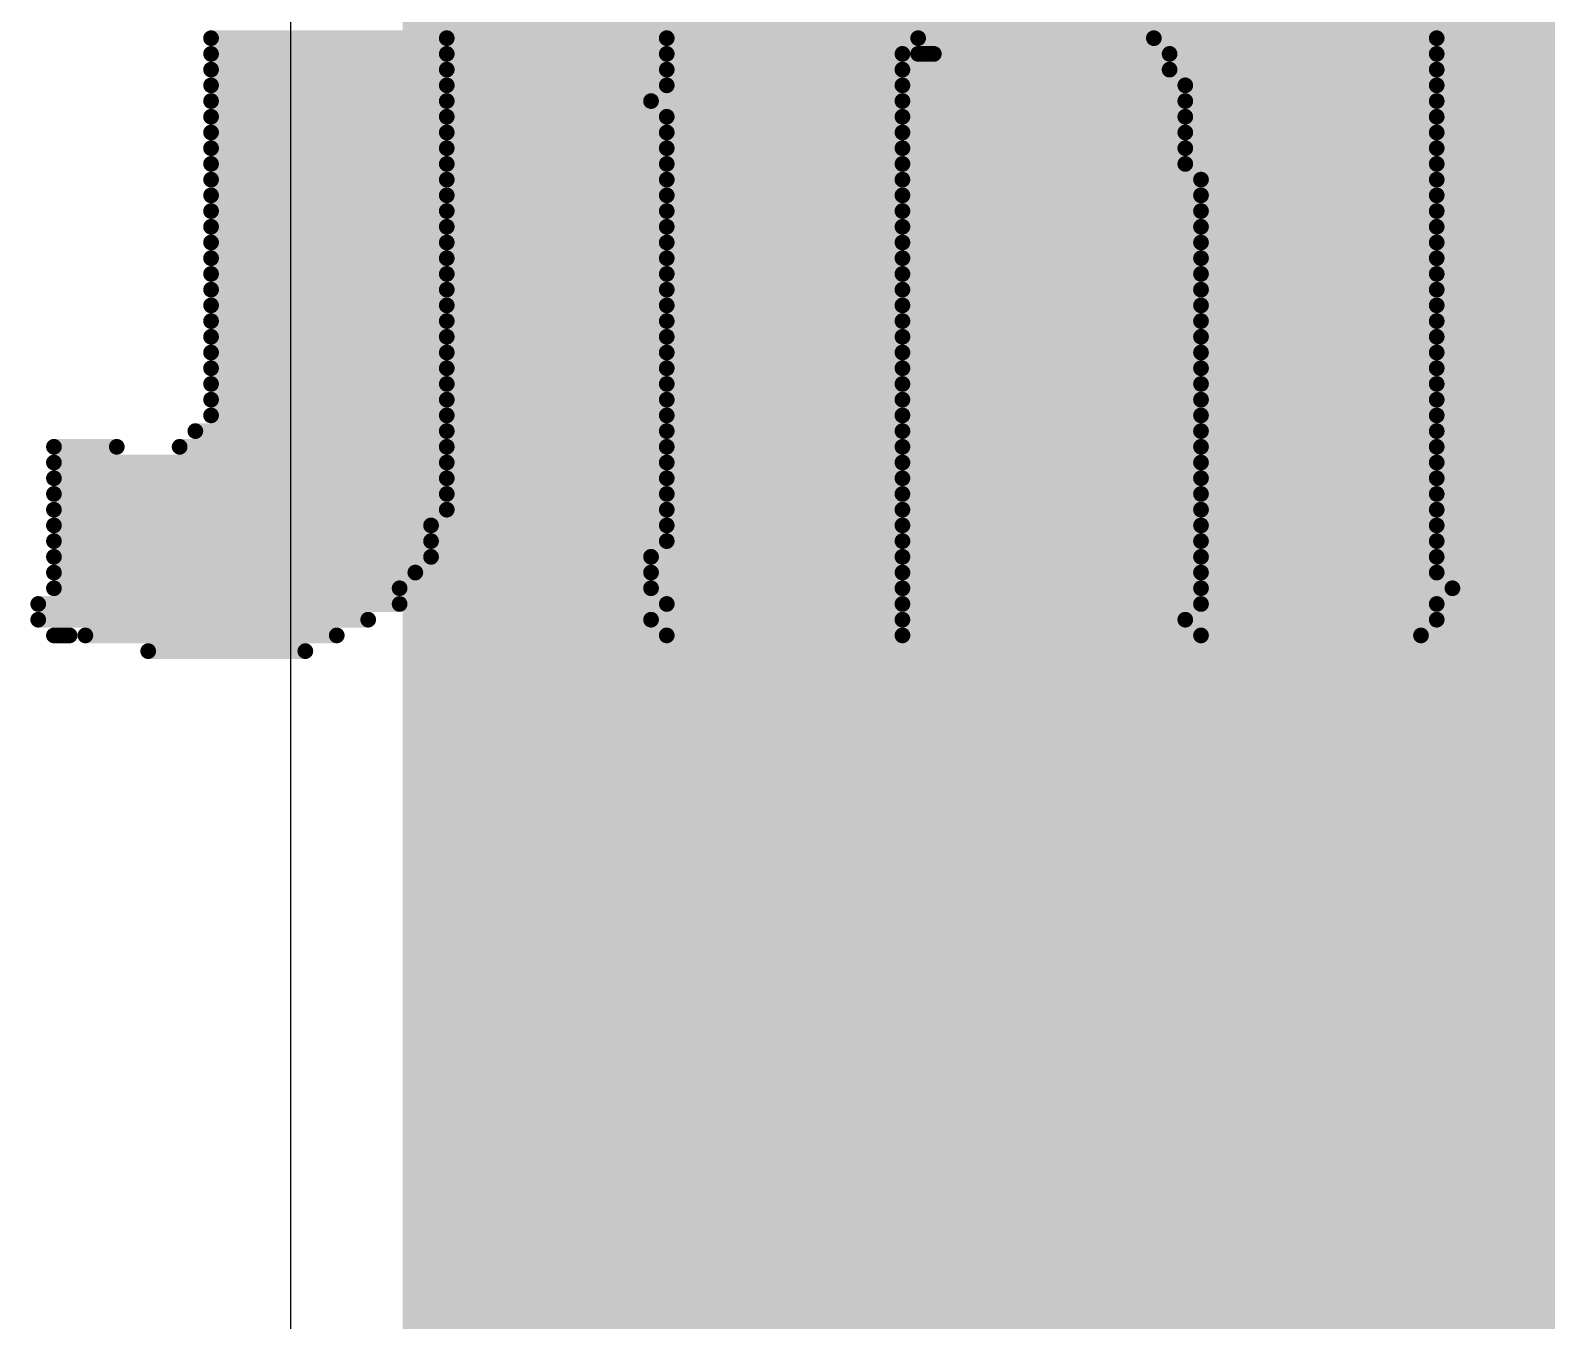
# Model space of a CAD drawing. Header units: inches. Extents: x 0 to 446, y -21 to 70.
# Drawn here: x 11.298 to 13.749, y 48.342 to 50.428 of the extents above; entities that cross this region are included whole.
import ezdxf

# ---------------------------------------------------------------- set-up
doc = ezdxf.new("R2010")
doc.units = ezdxf.units.IN
doc.layers.add('Bottom Overlay', color=54, linetype='Continuous')
doc.layers.add('Top Layer', color=1, linetype='Continuous')

msp = doc.modelspace()

# ---------------------------------------------------------------- hatches: boundary and pattern name
at = {"layer": 'Top Layer'}
msp.add_hatch(color=1, dxfattribs=at).paths.add_polyline_path([(11.8999, 10.6627), (20.7353, 10.6627), (20.7353, 56.4031), (11.8999, 56.4031)])

# ---------------------------------------------------------------- linework, layer by layer
at = {"layer": 'Bottom Overlay'}
for points in [[(11.59, 50.4151, 0.0254, 0.0254, 0), (11.971, 50.4151, 0.0254, 0.0254, 0)], [(12.3266, 50.4151, 0.0254, 0.0254, 0), (12.733, 50.4151, 0.0254, 0.0254, 0)], [(13.114, 50.4151, 0.0254, 0.0254, 0), (13.5712, 50.4151, 0.0254, 0.0254, 0)], [(11.59, 50.3897, 0.0254, 0.0254, 0), (11.971, 50.3897, 0.0254, 0.0254, 0)], [(12.3266, 50.3897, 0.0254, 0.0254, 0), (12.7076, 50.3897, 0.0254, 0.0254, 0)], [(12.733, 50.3897, 0.0254, 0.0254, 0), (12.7584, 50.3897, 0.0254, 0.0254, 0)], [(13.1394, 50.3897, 0.0254, 0.0254, 0), (13.5712, 50.3897, 0.0254, 0.0254, 0)], [(11.59, 50.3643, 0.0254, 0.0254, 0), (11.971, 50.3643, 0.0254, 0.0254, 0)], [(12.3266, 50.3643, 0.0254, 0.0254, 0), (12.7076, 50.3643, 0.0254, 0.0254, 0)], [(13.1394, 50.3643, 0.0254, 0.0254, 0), (13.5712, 50.3643, 0.0254, 0.0254, 0)], [(11.59, 50.3389, 0.0254, 0.0254, 0), (11.971, 50.3389, 0.0254, 0.0254, 0)], [(12.3266, 50.3389, 0.0254, 0.0254, 0), (12.7076, 50.3389, 0.0254, 0.0254, 0)], [(13.1648, 50.3389, 0.0254, 0.0254, 0), (13.5712, 50.3389, 0.0254, 0.0254, 0)], [(11.59, 50.3135, 0.0254, 0.0254, 0), (11.971, 50.3135, 0.0254, 0.0254, 0)], [(12.3012, 50.3135, 0.0254, 0.0254, 0), (12.7076, 50.3135, 0.0254, 0.0254, 0)], [(13.1648, 50.3135, 0.0254, 0.0254, 0), (13.5712, 50.3135, 0.0254, 0.0254, 0)], [(11.59, 50.2881, 0.0254, 0.0254, 0), (11.971, 50.2881, 0.0254, 0.0254, 0)], [(12.3266, 50.2881, 0.0254, 0.0254, 0), (12.7076, 50.2881, 0.0254, 0.0254, 0)], [(13.1648, 50.2881, 0.0254, 0.0254, 0), (13.5712, 50.2881, 0.0254, 0.0254, 0)], [(11.59, 50.2627, 0.0254, 0.0254, 0), (11.971, 50.2627, 0.0254, 0.0254, 0)], [(12.3266, 50.2627, 0.0254, 0.0254, 0), (12.7076, 50.2627, 0.0254, 0.0254, 0)], [(13.1648, 50.2627, 0.0254, 0.0254, 0), (13.5712, 50.2627, 0.0254, 0.0254, 0)], [(11.59, 50.2373, 0.0254, 0.0254, 0), (11.971, 50.2373, 0.0254, 0.0254, 0)], [(12.3266, 50.2373, 0.0254, 0.0254, 0), (12.7076, 50.2373, 0.0254, 0.0254, 0)], [(13.1648, 50.2373, 0.0254, 0.0254, 0), (13.5712, 50.2373, 0.0254, 0.0254, 0)], [(11.59, 50.2119, 0.0254, 0.0254, 0), (11.971, 50.2119, 0.0254, 0.0254, 0)], [(12.3266, 50.2119, 0.0254, 0.0254, 0), (12.7076, 50.2119, 0.0254, 0.0254, 0)], [(13.1648, 50.2119, 0.0254, 0.0254, 0), (13.5712, 50.2119, 0.0254, 0.0254, 0)], [(11.59, 50.1865, 0.0254, 0.0254, 0), (11.971, 50.1865, 0.0254, 0.0254, 0)], [(12.3266, 50.1865, 0.0254, 0.0254, 0), (12.7076, 50.1865, 0.0254, 0.0254, 0)], [(13.1902, 50.1865, 0.0254, 0.0254, 0), (13.5712, 50.1865, 0.0254, 0.0254, 0)], [(11.59, 50.1611, 0.0254, 0.0254, 0), (11.971, 50.1611, 0.0254, 0.0254, 0)], [(12.3266, 50.1611, 0.0254, 0.0254, 0), (12.7076, 50.1611, 0.0254, 0.0254, 0)], [(13.1902, 50.1611, 0.0254, 0.0254, 0), (13.5712, 50.1611, 0.0254, 0.0254, 0)], [(11.59, 50.1357, 0.0254, 0.0254, 0), (11.971, 50.1357, 0.0254, 0.0254, 0)], [(12.3266, 50.1357, 0.0254, 0.0254, 0), (12.7076, 50.1357, 0.0254, 0.0254, 0)], [(13.1902, 50.1357, 0.0254, 0.0254, 0), (13.5712, 50.1357, 0.0254, 0.0254, 0)], [(11.59, 50.1103, 0.0254, 0.0254, 0), (11.971, 50.1103, 0.0254, 0.0254, 0)], [(12.3266, 50.1103, 0.0254, 0.0254, 0), (12.7076, 50.1103, 0.0254, 0.0254, 0)], [(13.1902, 50.1103, 0.0254, 0.0254, 0), (13.5712, 50.1103, 0.0254, 0.0254, 0)], [(11.59, 50.0849, 0.0254, 0.0254, 0), (11.971, 50.0849, 0.0254, 0.0254, 0)], [(12.3266, 50.0849, 0.0254, 0.0254, 0), (12.7076, 50.0849, 0.0254, 0.0254, 0)], [(13.1902, 50.0849, 0.0254, 0.0254, 0), (13.5712, 50.0849, 0.0254, 0.0254, 0)], [(11.59, 50.0595, 0.0254, 0.0254, 0), (11.971, 50.0595, 0.0254, 0.0254, 0)], [(12.3266, 50.0595, 0.0254, 0.0254, 0), (12.7076, 50.0595, 0.0254, 0.0254, 0)], [(13.1902, 50.0595, 0.0254, 0.0254, 0), (13.5712, 50.0595, 0.0254, 0.0254, 0)], [(11.59, 50.0341, 0.0254, 0.0254, 0), (11.971, 50.0341, 0.0254, 0.0254, 0)], [(12.3266, 50.0341, 0.0254, 0.0254, 0), (12.7076, 50.0341, 0.0254, 0.0254, 0)], [(13.1902, 50.0341, 0.0254, 0.0254, 0), (13.5712, 50.0341, 0.0254, 0.0254, 0)], [(11.59, 50.0087, 0.0254, 0.0254, 0), (11.971, 50.0087, 0.0254, 0.0254, 0)], [(12.3266, 50.0087, 0.0254, 0.0254, 0), (12.7076, 50.0087, 0.0254, 0.0254, 0)], [(13.1902, 50.0087, 0.0254, 0.0254, 0), (13.5712, 50.0087, 0.0254, 0.0254, 0)], [(11.59, 49.9833, 0.0254, 0.0254, 0), (11.971, 49.9833, 0.0254, 0.0254, 0)], [(12.3266, 49.9833, 0.0254, 0.0254, 0), (12.7076, 49.9833, 0.0254, 0.0254, 0)], [(13.1902, 49.9833, 0.0254, 0.0254, 0), (13.5712, 49.9833, 0.0254, 0.0254, 0)], [(11.59, 49.9579, 0.0254, 0.0254, 0), (11.971, 49.9579, 0.0254, 0.0254, 0)], [(12.3266, 49.9579, 0.0254, 0.0254, 0), (12.7076, 49.9579, 0.0254, 0.0254, 0)], [(13.1902, 49.9579, 0.0254, 0.0254, 0), (13.5712, 49.9579, 0.0254, 0.0254, 0)], [(11.59, 49.9325, 0.0254, 0.0254, 0), (11.971, 49.9325, 0.0254, 0.0254, 0)], [(12.3266, 49.9325, 0.0254, 0.0254, 0), (12.7076, 49.9325, 0.0254, 0.0254, 0)], [(13.1902, 49.9325, 0.0254, 0.0254, 0), (13.5712, 49.9325, 0.0254, 0.0254, 0)], [(11.59, 49.9071, 0.0254, 0.0254, 0), (11.971, 49.9071, 0.0254, 0.0254, 0)], [(12.3266, 49.9071, 0.0254, 0.0254, 0), (12.7076, 49.9071, 0.0254, 0.0254, 0)], [(13.1902, 49.9071, 0.0254, 0.0254, 0), (13.5712, 49.9071, 0.0254, 0.0254, 0)], [(11.59, 49.8817, 0.0254, 0.0254, 0), (11.971, 49.8817, 0.0254, 0.0254, 0)], [(12.3266, 49.8817, 0.0254, 0.0254, 0), (12.7076, 49.8817, 0.0254, 0.0254, 0)], [(13.1902, 49.8817, 0.0254, 0.0254, 0), (13.5712, 49.8817, 0.0254, 0.0254, 0)], [(11.59, 49.8563, 0.0254, 0.0254, 0), (11.971, 49.8563, 0.0254, 0.0254, 0)], [(12.3266, 49.8563, 0.0254, 0.0254, 0), (12.7076, 49.8563, 0.0254, 0.0254, 0)], [(13.1902, 49.8563, 0.0254, 0.0254, 0), (13.5712, 49.8563, 0.0254, 0.0254, 0)], [(11.59, 49.8309, 0.0254, 0.0254, 0), (11.971, 49.8309, 0.0254, 0.0254, 0)], [(12.3266, 49.8309, 0.0254, 0.0254, 0), (12.7076, 49.8309, 0.0254, 0.0254, 0)], [(13.1902, 49.8309, 0.0254, 0.0254, 0), (13.5712, 49.8309, 0.0254, 0.0254, 0)], [(11.59, 49.8055, 0.0254, 0.0254, 0), (11.971, 49.8055, 0.0254, 0.0254, 0)], [(12.3266, 49.8055, 0.0254, 0.0254, 0), (12.7076, 49.8055, 0.0254, 0.0254, 0)], [(13.1902, 49.8055, 0.0254, 0.0254, 0), (13.5712, 49.8055, 0.0254, 0.0254, 0)], [(11.5646, 49.7801, 0.0254, 0.0254, 0), (11.971, 49.7801, 0.0254, 0.0254, 0)], [(12.3266, 49.7801, 0.0254, 0.0254, 0), (12.7076, 49.7801, 0.0254, 0.0254, 0)], [(13.1902, 49.7801, 0.0254, 0.0254, 0), (13.5712, 49.7801, 0.0254, 0.0254, 0)], [(11.336, 49.7547, 0.0254, 0.0254, 0), (11.4376, 49.7547, 0.0254, 0.0254, 0)], [(11.5392, 49.7547, 0.0254, 0.0254, 0), (11.971, 49.7547, 0.0254, 0.0254, 0)], [(12.3266, 49.7547, 0.0254, 0.0254, 0), (12.7076, 49.7547, 0.0254, 0.0254, 0)], [(13.1902, 49.7547, 0.0254, 0.0254, 0), (13.5712, 49.7547, 0.0254, 0.0254, 0)], [(11.336, 49.7293, 0.0254, 0.0254, 0), (11.971, 49.7293, 0.0254, 0.0254, 0)], [(12.3266, 49.7293, 0.0254, 0.0254, 0), (12.7076, 49.7293, 0.0254, 0.0254, 0)], [(13.1902, 49.7293, 0.0254, 0.0254, 0), (13.5712, 49.7293, 0.0254, 0.0254, 0)], [(11.336, 49.7039, 0.0254, 0.0254, 0), (11.971, 49.7039, 0.0254, 0.0254, 0)], [(12.3266, 49.7039, 0.0254, 0.0254, 0), (12.7076, 49.7039, 0.0254, 0.0254, 0)], [(13.1902, 49.7039, 0.0254, 0.0254, 0), (13.5712, 49.7039, 0.0254, 0.0254, 0)], [(11.336, 49.6785, 0.0254, 0.0254, 0), (11.971, 49.6785, 0.0254, 0.0254, 0)], [(12.3266, 49.6785, 0.0254, 0.0254, 0), (12.7076, 49.6785, 0.0254, 0.0254, 0)], [(13.1902, 49.6785, 0.0254, 0.0254, 0), (13.5712, 49.6785, 0.0254, 0.0254, 0)], [(11.336, 49.6531, 0.0254, 0.0254, 0), (11.971, 49.6531, 0.0254, 0.0254, 0)], [(12.3266, 49.6531, 0.0254, 0.0254, 0), (12.7076, 49.6531, 0.0254, 0.0254, 0)], [(13.1902, 49.6531, 0.0254, 0.0254, 0), (13.5712, 49.6531, 0.0254, 0.0254, 0)], [(11.336, 49.6277, 0.0254, 0.0254, 0), (11.9456, 49.6277, 0.0254, 0.0254, 0)], [(12.3266, 49.6277, 0.0254, 0.0254, 0), (12.7076, 49.6277, 0.0254, 0.0254, 0)], [(13.1902, 49.6277, 0.0254, 0.0254, 0), (13.5712, 49.6277, 0.0254, 0.0254, 0)], [(11.336, 49.6023, 0.0254, 0.0254, 0), (11.9456, 49.6023, 0.0254, 0.0254, 0)], [(12.3266, 49.6023, 0.0254, 0.0254, 0), (12.7076, 49.6023, 0.0254, 0.0254, 0)], [(13.1902, 49.6023, 0.0254, 0.0254, 0), (13.5712, 49.6023, 0.0254, 0.0254, 0)], [(11.336, 49.5769, 0.0254, 0.0254, 0), (11.9456, 49.5769, 0.0254, 0.0254, 0)], [(12.3012, 49.5769, 0.0254, 0.0254, 0), (12.7076, 49.5769, 0.0254, 0.0254, 0)], [(13.1902, 49.5769, 0.0254, 0.0254, 0), (13.5712, 49.5769, 0.0254, 0.0254, 0)], [(11.336, 49.5515, 0.0254, 0.0254, 0), (11.9202, 49.5515, 0.0254, 0.0254, 0)], [(12.3012, 49.5515, 0.0254, 0.0254, 0), (12.7076, 49.5515, 0.0254, 0.0254, 0)], [(13.1902, 49.5515, 0.0254, 0.0254, 0), (13.5712, 49.5515, 0.0254, 0.0254, 0)], [(11.336, 49.5261, 0.0254, 0.0254, 0), (11.8948, 49.5261, 0.0254, 0.0254, 0)], [(12.3012, 49.5261, 0.0254, 0.0254, 0), (12.7076, 49.5261, 0.0254, 0.0254, 0)], [(13.1902, 49.5261, 0.0254, 0.0254, 0), (13.5966, 49.5261, 0.0254, 0.0254, 0)], [(11.3106, 49.5007, 0.0254, 0.0254, 0), (11.8948, 49.5007, 0.0254, 0.0254, 0)], [(12.3266, 49.5007, 0.0254, 0.0254, 0), (12.7076, 49.5007, 0.0254, 0.0254, 0)], [(13.1902, 49.5007, 0.0254, 0.0254, 0), (13.5712, 49.5007, 0.0254, 0.0254, 0)], [(11.3106, 49.4753, 0.0254, 0.0254, 0), (11.844, 49.4753, 0.0254, 0.0254, 0)], [(12.3012, 49.4753, 0.0254, 0.0254, 0), (12.7076, 49.4753, 0.0254, 0.0254, 0)], [(13.1648, 49.4753, 0.0254, 0.0254, 0), (13.5712, 49.4753, 0.0254, 0.0254, 0)], [(11.336, 49.4499, 0.0254, 0.0254, 0), (11.3614, 49.4499, 0.0254, 0.0254, 0)], [(11.3868, 49.4499, 0.0254, 0.0254, 0), (11.7932, 49.4499, 0.0254, 0.0254, 0)], [(12.3266, 49.4499, 0.0254, 0.0254, 0), (12.7076, 49.4499, 0.0254, 0.0254, 0)], [(13.1902, 49.4499, 0.0254, 0.0254, 0), (13.5458, 49.4499, 0.0254, 0.0254, 0)], [(11.4884, 49.4245, 0.0254, 0.0254, 0), (11.7424, 49.4245, 0.0254, 0.0254, 0)]]:
    msp.add_lwpolyline(points, format="xyseb", dxfattribs=at)
for points in [[(11.5837, 50.4151, 0.0127, 0.0127, 1), (11.5964, 50.4151, 0.0127, 0.0127, 1)], [(11.9647, 50.4151, 0.0127, 0.0127, 1), (11.9774, 50.4151, 0.0127, 0.0127, 1)], [(12.3203, 50.4151, 0.0127, 0.0127, 1), (12.333, 50.4151, 0.0127, 0.0127, 1)], [(12.7267, 50.4151, 0.0127, 0.0127, 1), (12.7394, 50.4151, 0.0127, 0.0127, 1)], [(13.1077, 50.4151, 0.0127, 0.0127, 1), (13.1204, 50.4151, 0.0127, 0.0127, 1)], [(13.5649, 50.4151, 0.0127, 0.0127, 1), (13.5776, 50.4151, 0.0127, 0.0127, 1)], [(11.5837, 50.3897, 0.0127, 0.0127, 1), (11.5964, 50.3897, 0.0127, 0.0127, 1)], [(11.9647, 50.3897, 0.0127, 0.0127, 1), (11.9774, 50.3897, 0.0127, 0.0127, 1)], [(12.3203, 50.3897, 0.0127, 0.0127, 1), (12.333, 50.3897, 0.0127, 0.0127, 1)], [(12.7013, 50.3897, 0.0127, 0.0127, 1), (12.714, 50.3897, 0.0127, 0.0127, 1)], [(12.7267, 50.3897, 0.0127, 0.0127, 1), (12.7394, 50.3897, 0.0127, 0.0127, 1)], [(12.7521, 50.3897, 0.0127, 0.0127, 1), (12.7648, 50.3897, 0.0127, 0.0127, 1)], [(13.1331, 50.3897, 0.0127, 0.0127, 1), (13.1458, 50.3897, 0.0127, 0.0127, 1)], [(13.5649, 50.3897, 0.0127, 0.0127, 1), (13.5776, 50.3897, 0.0127, 0.0127, 1)], [(11.5837, 50.3643, 0.0127, 0.0127, 1), (11.5964, 50.3643, 0.0127, 0.0127, 1)], [(11.9647, 50.3643, 0.0127, 0.0127, 1), (11.9774, 50.3643, 0.0127, 0.0127, 1)], [(12.3203, 50.3643, 0.0127, 0.0127, 1), (12.333, 50.3643, 0.0127, 0.0127, 1)], [(12.7013, 50.3643, 0.0127, 0.0127, 1), (12.714, 50.3643, 0.0127, 0.0127, 1)], [(13.1331, 50.3643, 0.0127, 0.0127, 1), (13.1458, 50.3643, 0.0127, 0.0127, 1)], [(13.5649, 50.3643, 0.0127, 0.0127, 1), (13.5776, 50.3643, 0.0127, 0.0127, 1)], [(11.5837, 50.3389, 0.0127, 0.0127, 1), (11.5964, 50.3389, 0.0127, 0.0127, 1)], [(11.9647, 50.3389, 0.0127, 0.0127, 1), (11.9774, 50.3389, 0.0127, 0.0127, 1)], [(12.3203, 50.3389, 0.0127, 0.0127, 1), (12.333, 50.3389, 0.0127, 0.0127, 1)], [(12.7013, 50.3389, 0.0127, 0.0127, 1), (12.714, 50.3389, 0.0127, 0.0127, 1)], [(13.1585, 50.3389, 0.0127, 0.0127, 1), (13.1712, 50.3389, 0.0127, 0.0127, 1)], [(13.5649, 50.3389, 0.0127, 0.0127, 1), (13.5776, 50.3389, 0.0127, 0.0127, 1)], [(11.5837, 50.3135, 0.0127, 0.0127, 1), (11.5964, 50.3135, 0.0127, 0.0127, 1)], [(11.9647, 50.3135, 0.0127, 0.0127, 1), (11.9774, 50.3135, 0.0127, 0.0127, 1)], [(12.2949, 50.3135, 0.0127, 0.0127, 1), (12.3076, 50.3135, 0.0127, 0.0127, 1)], [(12.7013, 50.3135, 0.0127, 0.0127, 1), (12.714, 50.3135, 0.0127, 0.0127, 1)], [(13.1585, 50.3135, 0.0127, 0.0127, 1), (13.1712, 50.3135, 0.0127, 0.0127, 1)], [(13.5649, 50.3135, 0.0127, 0.0127, 1), (13.5776, 50.3135, 0.0127, 0.0127, 1)], [(11.5837, 50.2881, 0.0127, 0.0127, 1), (11.5964, 50.2881, 0.0127, 0.0127, 1)], [(11.9647, 50.2881, 0.0127, 0.0127, 1), (11.9774, 50.2881, 0.0127, 0.0127, 1)], [(12.3203, 50.2881, 0.0127, 0.0127, 1), (12.333, 50.2881, 0.0127, 0.0127, 1)], [(12.7013, 50.2881, 0.0127, 0.0127, 1), (12.714, 50.2881, 0.0127, 0.0127, 1)], [(13.1585, 50.2881, 0.0127, 0.0127, 1), (13.1712, 50.2881, 0.0127, 0.0127, 1)], [(13.5649, 50.2881, 0.0127, 0.0127, 1), (13.5776, 50.2881, 0.0127, 0.0127, 1)], [(11.5837, 50.2627, 0.0127, 0.0127, 1), (11.5964, 50.2627, 0.0127, 0.0127, 1)], [(11.9647, 50.2627, 0.0127, 0.0127, 1), (11.9774, 50.2627, 0.0127, 0.0127, 1)], [(12.3203, 50.2627, 0.0127, 0.0127, 1), (12.333, 50.2627, 0.0127, 0.0127, 1)], [(12.7013, 50.2627, 0.0127, 0.0127, 1), (12.714, 50.2627, 0.0127, 0.0127, 1)], [(13.1585, 50.2627, 0.0127, 0.0127, 1), (13.1712, 50.2627, 0.0127, 0.0127, 1)], [(13.5649, 50.2627, 0.0127, 0.0127, 1), (13.5776, 50.2627, 0.0127, 0.0127, 1)], [(11.5837, 50.2373, 0.0127, 0.0127, 1), (11.5964, 50.2373, 0.0127, 0.0127, 1)], [(11.9647, 50.2373, 0.0127, 0.0127, 1), (11.9774, 50.2373, 0.0127, 0.0127, 1)], [(12.3203, 50.2373, 0.0127, 0.0127, 1), (12.333, 50.2373, 0.0127, 0.0127, 1)], [(12.7013, 50.2373, 0.0127, 0.0127, 1), (12.714, 50.2373, 0.0127, 0.0127, 1)], [(13.1585, 50.2373, 0.0127, 0.0127, 1), (13.1712, 50.2373, 0.0127, 0.0127, 1)], [(13.5649, 50.2373, 0.0127, 0.0127, 1), (13.5776, 50.2373, 0.0127, 0.0127, 1)], [(11.5837, 50.2119, 0.0127, 0.0127, 1), (11.5964, 50.2119, 0.0127, 0.0127, 1)], [(11.9647, 50.2119, 0.0127, 0.0127, 1), (11.9774, 50.2119, 0.0127, 0.0127, 1)], [(12.3203, 50.2119, 0.0127, 0.0127, 1), (12.333, 50.2119, 0.0127, 0.0127, 1)], [(12.7013, 50.2119, 0.0127, 0.0127, 1), (12.714, 50.2119, 0.0127, 0.0127, 1)], [(13.1585, 50.2119, 0.0127, 0.0127, 1), (13.1712, 50.2119, 0.0127, 0.0127, 1)], [(13.5649, 50.2119, 0.0127, 0.0127, 1), (13.5776, 50.2119, 0.0127, 0.0127, 1)], [(11.5837, 50.1865, 0.0127, 0.0127, 1), (11.5964, 50.1865, 0.0127, 0.0127, 1)], [(11.9647, 50.1865, 0.0127, 0.0127, 1), (11.9774, 50.1865, 0.0127, 0.0127, 1)], [(12.3203, 50.1865, 0.0127, 0.0127, 1), (12.333, 50.1865, 0.0127, 0.0127, 1)], [(12.7013, 50.1865, 0.0127, 0.0127, 1), (12.714, 50.1865, 0.0127, 0.0127, 1)], [(13.1839, 50.1865, 0.0127, 0.0127, 1), (13.1966, 50.1865, 0.0127, 0.0127, 1)], [(13.5649, 50.1865, 0.0127, 0.0127, 1), (13.5776, 50.1865, 0.0127, 0.0127, 1)], [(11.5837, 50.1611, 0.0127, 0.0127, 1), (11.5964, 50.1611, 0.0127, 0.0127, 1)], [(11.9647, 50.1611, 0.0127, 0.0127, 1), (11.9774, 50.1611, 0.0127, 0.0127, 1)], [(12.3203, 50.1611, 0.0127, 0.0127, 1), (12.333, 50.1611, 0.0127, 0.0127, 1)], [(12.7013, 50.1611, 0.0127, 0.0127, 1), (12.714, 50.1611, 0.0127, 0.0127, 1)], [(13.1839, 50.1611, 0.0127, 0.0127, 1), (13.1966, 50.1611, 0.0127, 0.0127, 1)], [(13.5649, 50.1611, 0.0127, 0.0127, 1), (13.5776, 50.1611, 0.0127, 0.0127, 1)], [(11.5837, 50.1357, 0.0127, 0.0127, 1), (11.5964, 50.1357, 0.0127, 0.0127, 1)], [(11.9647, 50.1357, 0.0127, 0.0127, 1), (11.9774, 50.1357, 0.0127, 0.0127, 1)], [(12.3203, 50.1357, 0.0127, 0.0127, 1), (12.333, 50.1357, 0.0127, 0.0127, 1)], [(12.7013, 50.1357, 0.0127, 0.0127, 1), (12.714, 50.1357, 0.0127, 0.0127, 1)], [(13.1839, 50.1357, 0.0127, 0.0127, 1), (13.1966, 50.1357, 0.0127, 0.0127, 1)], [(13.5649, 50.1357, 0.0127, 0.0127, 1), (13.5776, 50.1357, 0.0127, 0.0127, 1)], [(11.5837, 50.1103, 0.0127, 0.0127, 1), (11.5964, 50.1103, 0.0127, 0.0127, 1)], [(11.9647, 50.1103, 0.0127, 0.0127, 1), (11.9774, 50.1103, 0.0127, 0.0127, 1)], [(12.3203, 50.1103, 0.0127, 0.0127, 1), (12.333, 50.1103, 0.0127, 0.0127, 1)], [(12.7013, 50.1103, 0.0127, 0.0127, 1), (12.714, 50.1103, 0.0127, 0.0127, 1)], [(13.1839, 50.1103, 0.0127, 0.0127, 1), (13.1966, 50.1103, 0.0127, 0.0127, 1)], [(13.5649, 50.1103, 0.0127, 0.0127, 1), (13.5776, 50.1103, 0.0127, 0.0127, 1)], [(11.5837, 50.0849, 0.0127, 0.0127, 1), (11.5964, 50.0849, 0.0127, 0.0127, 1)], [(11.9647, 50.0849, 0.0127, 0.0127, 1), (11.9774, 50.0849, 0.0127, 0.0127, 1)], [(12.3203, 50.0849, 0.0127, 0.0127, 1), (12.333, 50.0849, 0.0127, 0.0127, 1)], [(12.7013, 50.0849, 0.0127, 0.0127, 1), (12.714, 50.0849, 0.0127, 0.0127, 1)], [(13.1839, 50.0849, 0.0127, 0.0127, 1), (13.1966, 50.0849, 0.0127, 0.0127, 1)], [(13.5649, 50.0849, 0.0127, 0.0127, 1), (13.5776, 50.0849, 0.0127, 0.0127, 1)], [(11.5837, 50.0595, 0.0127, 0.0127, 1), (11.5964, 50.0595, 0.0127, 0.0127, 1)], [(11.9647, 50.0595, 0.0127, 0.0127, 1), (11.9774, 50.0595, 0.0127, 0.0127, 1)], [(12.3203, 50.0595, 0.0127, 0.0127, 1), (12.333, 50.0595, 0.0127, 0.0127, 1)], [(12.7013, 50.0595, 0.0127, 0.0127, 1), (12.714, 50.0595, 0.0127, 0.0127, 1)], [(13.1839, 50.0595, 0.0127, 0.0127, 1), (13.1966, 50.0595, 0.0127, 0.0127, 1)], [(13.5649, 50.0595, 0.0127, 0.0127, 1), (13.5776, 50.0595, 0.0127, 0.0127, 1)], [(11.5837, 50.0341, 0.0127, 0.0127, 1), (11.5964, 50.0341, 0.0127, 0.0127, 1)], [(11.9647, 50.0341, 0.0127, 0.0127, 1), (11.9774, 50.0341, 0.0127, 0.0127, 1)], [(12.3203, 50.0341, 0.0127, 0.0127, 1), (12.333, 50.0341, 0.0127, 0.0127, 1)], [(12.7013, 50.0341, 0.0127, 0.0127, 1), (12.714, 50.0341, 0.0127, 0.0127, 1)], [(13.1839, 50.0341, 0.0127, 0.0127, 1), (13.1966, 50.0341, 0.0127, 0.0127, 1)], [(13.5649, 50.0341, 0.0127, 0.0127, 1), (13.5776, 50.0341, 0.0127, 0.0127, 1)], [(11.5837, 50.0087, 0.0127, 0.0127, 1), (11.5964, 50.0087, 0.0127, 0.0127, 1)], [(11.9647, 50.0087, 0.0127, 0.0127, 1), (11.9774, 50.0087, 0.0127, 0.0127, 1)], [(12.3203, 50.0087, 0.0127, 0.0127, 1), (12.333, 50.0087, 0.0127, 0.0127, 1)], [(12.7013, 50.0087, 0.0127, 0.0127, 1), (12.714, 50.0087, 0.0127, 0.0127, 1)], [(13.1839, 50.0087, 0.0127, 0.0127, 1), (13.1966, 50.0087, 0.0127, 0.0127, 1)], [(13.5649, 50.0087, 0.0127, 0.0127, 1), (13.5776, 50.0087, 0.0127, 0.0127, 1)], [(11.5837, 49.9833, 0.0127, 0.0127, 1), (11.5964, 49.9833, 0.0127, 0.0127, 1)], [(11.9647, 49.9833, 0.0127, 0.0127, 1), (11.9774, 49.9833, 0.0127, 0.0127, 1)], [(12.3203, 49.9833, 0.0127, 0.0127, 1), (12.333, 49.9833, 0.0127, 0.0127, 1)], [(12.7013, 49.9833, 0.0127, 0.0127, 1), (12.714, 49.9833, 0.0127, 0.0127, 1)], [(13.1839, 49.9833, 0.0127, 0.0127, 1), (13.1966, 49.9833, 0.0127, 0.0127, 1)], [(13.5649, 49.9833, 0.0127, 0.0127, 1), (13.5776, 49.9833, 0.0127, 0.0127, 1)], [(11.5837, 49.9579, 0.0127, 0.0127, 1), (11.5964, 49.9579, 0.0127, 0.0127, 1)], [(11.9647, 49.9579, 0.0127, 0.0127, 1), (11.9774, 49.9579, 0.0127, 0.0127, 1)], [(12.3203, 49.9579, 0.0127, 0.0127, 1), (12.333, 49.9579, 0.0127, 0.0127, 1)], [(12.7013, 49.9579, 0.0127, 0.0127, 1), (12.714, 49.9579, 0.0127, 0.0127, 1)], [(13.1839, 49.9579, 0.0127, 0.0127, 1), (13.1966, 49.9579, 0.0127, 0.0127, 1)], [(13.5649, 49.9579, 0.0127, 0.0127, 1), (13.5776, 49.9579, 0.0127, 0.0127, 1)], [(11.5837, 49.9325, 0.0127, 0.0127, 1), (11.5964, 49.9325, 0.0127, 0.0127, 1)], [(11.9647, 49.9325, 0.0127, 0.0127, 1), (11.9774, 49.9325, 0.0127, 0.0127, 1)], [(12.3203, 49.9325, 0.0127, 0.0127, 1), (12.333, 49.9325, 0.0127, 0.0127, 1)], [(12.7013, 49.9325, 0.0127, 0.0127, 1), (12.714, 49.9325, 0.0127, 0.0127, 1)], [(13.1839, 49.9325, 0.0127, 0.0127, 1), (13.1966, 49.9325, 0.0127, 0.0127, 1)], [(13.5649, 49.9325, 0.0127, 0.0127, 1), (13.5776, 49.9325, 0.0127, 0.0127, 1)], [(11.5837, 49.9071, 0.0127, 0.0127, 1), (11.5964, 49.9071, 0.0127, 0.0127, 1)], [(11.9647, 49.9071, 0.0127, 0.0127, 1), (11.9774, 49.9071, 0.0127, 0.0127, 1)], [(12.3203, 49.9071, 0.0127, 0.0127, 1), (12.333, 49.9071, 0.0127, 0.0127, 1)], [(12.7013, 49.9071, 0.0127, 0.0127, 1), (12.714, 49.9071, 0.0127, 0.0127, 1)], [(13.1839, 49.9071, 0.0127, 0.0127, 1), (13.1966, 49.9071, 0.0127, 0.0127, 1)], [(13.5649, 49.9071, 0.0127, 0.0127, 1), (13.5776, 49.9071, 0.0127, 0.0127, 1)], [(11.5837, 49.8817, 0.0127, 0.0127, 1), (11.5964, 49.8817, 0.0127, 0.0127, 1)], [(11.9647, 49.8817, 0.0127, 0.0127, 1), (11.9774, 49.8817, 0.0127, 0.0127, 1)], [(12.3203, 49.8817, 0.0127, 0.0127, 1), (12.333, 49.8817, 0.0127, 0.0127, 1)], [(12.7013, 49.8817, 0.0127, 0.0127, 1), (12.714, 49.8817, 0.0127, 0.0127, 1)], [(13.1839, 49.8817, 0.0127, 0.0127, 1), (13.1966, 49.8817, 0.0127, 0.0127, 1)], [(13.5649, 49.8817, 0.0127, 0.0127, 1), (13.5776, 49.8817, 0.0127, 0.0127, 1)], [(11.5837, 49.8563, 0.0127, 0.0127, 1), (11.5964, 49.8563, 0.0127, 0.0127, 1)], [(11.9647, 49.8563, 0.0127, 0.0127, 1), (11.9774, 49.8563, 0.0127, 0.0127, 1)], [(12.3203, 49.8563, 0.0127, 0.0127, 1), (12.333, 49.8563, 0.0127, 0.0127, 1)], [(12.7013, 49.8563, 0.0127, 0.0127, 1), (12.714, 49.8563, 0.0127, 0.0127, 1)], [(13.1839, 49.8563, 0.0127, 0.0127, 1), (13.1966, 49.8563, 0.0127, 0.0127, 1)], [(13.5649, 49.8563, 0.0127, 0.0127, 1), (13.5776, 49.8563, 0.0127, 0.0127, 1)], [(11.5837, 49.8309, 0.0127, 0.0127, 1), (11.5964, 49.8309, 0.0127, 0.0127, 1)], [(11.9647, 49.8309, 0.0127, 0.0127, 1), (11.9774, 49.8309, 0.0127, 0.0127, 1)], [(12.3203, 49.8309, 0.0127, 0.0127, 1), (12.333, 49.8309, 0.0127, 0.0127, 1)], [(12.7013, 49.8309, 0.0127, 0.0127, 1), (12.714, 49.8309, 0.0127, 0.0127, 1)], [(13.1839, 49.8309, 0.0127, 0.0127, 1), (13.1966, 49.8309, 0.0127, 0.0127, 1)], [(13.5649, 49.8309, 0.0127, 0.0127, 1), (13.5776, 49.8309, 0.0127, 0.0127, 1)], [(11.5837, 49.8055, 0.0127, 0.0127, 1), (11.5964, 49.8055, 0.0127, 0.0127, 1)], [(11.9647, 49.8055, 0.0127, 0.0127, 1), (11.9774, 49.8055, 0.0127, 0.0127, 1)], [(12.3203, 49.8055, 0.0127, 0.0127, 1), (12.333, 49.8055, 0.0127, 0.0127, 1)], [(12.7013, 49.8055, 0.0127, 0.0127, 1), (12.714, 49.8055, 0.0127, 0.0127, 1)], [(13.1839, 49.8055, 0.0127, 0.0127, 1), (13.1966, 49.8055, 0.0127, 0.0127, 1)], [(13.5649, 49.8055, 0.0127, 0.0127, 1), (13.5776, 49.8055, 0.0127, 0.0127, 1)], [(11.5583, 49.7801, 0.0127, 0.0127, 1), (11.571, 49.7801, 0.0127, 0.0127, 1)], [(11.9647, 49.7801, 0.0127, 0.0127, 1), (11.9774, 49.7801, 0.0127, 0.0127, 1)], [(12.3203, 49.7801, 0.0127, 0.0127, 1), (12.333, 49.7801, 0.0127, 0.0127, 1)], [(12.7013, 49.7801, 0.0127, 0.0127, 1), (12.714, 49.7801, 0.0127, 0.0127, 1)], [(13.1839, 49.7801, 0.0127, 0.0127, 1), (13.1966, 49.7801, 0.0127, 0.0127, 1)], [(13.5649, 49.7801, 0.0127, 0.0127, 1), (13.5776, 49.7801, 0.0127, 0.0127, 1)], [(11.3297, 49.7547, 0.0127, 0.0127, 1), (11.3424, 49.7547, 0.0127, 0.0127, 1)], [(11.4313, 49.7547, 0.0127, 0.0127, 1), (11.444, 49.7547, 0.0127, 0.0127, 1)], [(11.5329, 49.7547, 0.0127, 0.0127, 1), (11.5456, 49.7547, 0.0127, 0.0127, 1)], [(11.9647, 49.7547, 0.0127, 0.0127, 1), (11.9774, 49.7547, 0.0127, 0.0127, 1)], [(12.3203, 49.7547, 0.0127, 0.0127, 1), (12.333, 49.7547, 0.0127, 0.0127, 1)], [(12.7013, 49.7547, 0.0127, 0.0127, 1), (12.714, 49.7547, 0.0127, 0.0127, 1)], [(13.1839, 49.7547, 0.0127, 0.0127, 1), (13.1966, 49.7547, 0.0127, 0.0127, 1)], [(13.5649, 49.7547, 0.0127, 0.0127, 1), (13.5776, 49.7547, 0.0127, 0.0127, 1)], [(11.3297, 49.7293, 0.0127, 0.0127, 1), (11.3424, 49.7293, 0.0127, 0.0127, 1)], [(11.9647, 49.7293, 0.0127, 0.0127, 1), (11.9774, 49.7293, 0.0127, 0.0127, 1)], [(12.3203, 49.7293, 0.0127, 0.0127, 1), (12.333, 49.7293, 0.0127, 0.0127, 1)], [(12.7013, 49.7293, 0.0127, 0.0127, 1), (12.714, 49.7293, 0.0127, 0.0127, 1)], [(13.1839, 49.7293, 0.0127, 0.0127, 1), (13.1966, 49.7293, 0.0127, 0.0127, 1)], [(13.5649, 49.7293, 0.0127, 0.0127, 1), (13.5776, 49.7293, 0.0127, 0.0127, 1)], [(11.3297, 49.7039, 0.0127, 0.0127, 1), (11.3424, 49.7039, 0.0127, 0.0127, 1)], [(11.9647, 49.7039, 0.0127, 0.0127, 1), (11.9774, 49.7039, 0.0127, 0.0127, 1)], [(12.3203, 49.7039, 0.0127, 0.0127, 1), (12.333, 49.7039, 0.0127, 0.0127, 1)], [(12.7013, 49.7039, 0.0127, 0.0127, 1), (12.714, 49.7039, 0.0127, 0.0127, 1)], [(13.1839, 49.7039, 0.0127, 0.0127, 1), (13.1966, 49.7039, 0.0127, 0.0127, 1)], [(13.5649, 49.7039, 0.0127, 0.0127, 1), (13.5776, 49.7039, 0.0127, 0.0127, 1)], [(11.3297, 49.6785, 0.0127, 0.0127, 1), (11.3424, 49.6785, 0.0127, 0.0127, 1)], [(11.9647, 49.6785, 0.0127, 0.0127, 1), (11.9774, 49.6785, 0.0127, 0.0127, 1)], [(12.3203, 49.6785, 0.0127, 0.0127, 1), (12.333, 49.6785, 0.0127, 0.0127, 1)], [(12.7013, 49.6785, 0.0127, 0.0127, 1), (12.714, 49.6785, 0.0127, 0.0127, 1)], [(13.1839, 49.6785, 0.0127, 0.0127, 1), (13.1966, 49.6785, 0.0127, 0.0127, 1)], [(13.5649, 49.6785, 0.0127, 0.0127, 1), (13.5776, 49.6785, 0.0127, 0.0127, 1)], [(11.3297, 49.6531, 0.0127, 0.0127, 1), (11.3424, 49.6531, 0.0127, 0.0127, 1)], [(11.9647, 49.6531, 0.0127, 0.0127, 1), (11.9774, 49.6531, 0.0127, 0.0127, 1)], [(12.3203, 49.6531, 0.0127, 0.0127, 1), (12.333, 49.6531, 0.0127, 0.0127, 1)], [(12.7013, 49.6531, 0.0127, 0.0127, 1), (12.714, 49.6531, 0.0127, 0.0127, 1)], [(13.1839, 49.6531, 0.0127, 0.0127, 1), (13.1966, 49.6531, 0.0127, 0.0127, 1)], [(13.5649, 49.6531, 0.0127, 0.0127, 1), (13.5776, 49.6531, 0.0127, 0.0127, 1)], [(11.3297, 49.6277, 0.0127, 0.0127, 1), (11.3424, 49.6277, 0.0127, 0.0127, 1)], [(11.9393, 49.6277, 0.0127, 0.0127, 1), (11.952, 49.6277, 0.0127, 0.0127, 1)], [(12.3203, 49.6277, 0.0127, 0.0127, 1), (12.333, 49.6277, 0.0127, 0.0127, 1)], [(12.7013, 49.6277, 0.0127, 0.0127, 1), (12.714, 49.6277, 0.0127, 0.0127, 1)], [(13.1839, 49.6277, 0.0127, 0.0127, 1), (13.1966, 49.6277, 0.0127, 0.0127, 1)], [(13.5649, 49.6277, 0.0127, 0.0127, 1), (13.5776, 49.6277, 0.0127, 0.0127, 1)], [(11.3297, 49.6023, 0.0127, 0.0127, 1), (11.3424, 49.6023, 0.0127, 0.0127, 1)], [(11.9393, 49.6023, 0.0127, 0.0127, 1), (11.952, 49.6023, 0.0127, 0.0127, 1)], [(12.3203, 49.6023, 0.0127, 0.0127, 1), (12.333, 49.6023, 0.0127, 0.0127, 1)], [(12.7013, 49.6023, 0.0127, 0.0127, 1), (12.714, 49.6023, 0.0127, 0.0127, 1)], [(13.1839, 49.6023, 0.0127, 0.0127, 1), (13.1966, 49.6023, 0.0127, 0.0127, 1)], [(13.5649, 49.6023, 0.0127, 0.0127, 1), (13.5776, 49.6023, 0.0127, 0.0127, 1)], [(11.3297, 49.5769, 0.0127, 0.0127, 1), (11.3424, 49.5769, 0.0127, 0.0127, 1)], [(11.9393, 49.5769, 0.0127, 0.0127, 1), (11.952, 49.5769, 0.0127, 0.0127, 1)], [(12.2949, 49.5769, 0.0127, 0.0127, 1), (12.3076, 49.5769, 0.0127, 0.0127, 1)], [(12.7013, 49.5769, 0.0127, 0.0127, 1), (12.714, 49.5769, 0.0127, 0.0127, 1)], [(13.1839, 49.5769, 0.0127, 0.0127, 1), (13.1966, 49.5769, 0.0127, 0.0127, 1)], [(13.5649, 49.5769, 0.0127, 0.0127, 1), (13.5776, 49.5769, 0.0127, 0.0127, 1)], [(11.3297, 49.5515, 0.0127, 0.0127, 1), (11.3424, 49.5515, 0.0127, 0.0127, 1)], [(11.9139, 49.5515, 0.0127, 0.0127, 1), (11.9266, 49.5515, 0.0127, 0.0127, 1)], [(12.2949, 49.5515, 0.0127, 0.0127, 1), (12.3076, 49.5515, 0.0127, 0.0127, 1)], [(12.7013, 49.5515, 0.0127, 0.0127, 1), (12.714, 49.5515, 0.0127, 0.0127, 1)], [(13.1839, 49.5515, 0.0127, 0.0127, 1), (13.1966, 49.5515, 0.0127, 0.0127, 1)], [(13.5649, 49.5515, 0.0127, 0.0127, 1), (13.5776, 49.5515, 0.0127, 0.0127, 1)], [(11.3297, 49.5261, 0.0127, 0.0127, 1), (11.3424, 49.5261, 0.0127, 0.0127, 1)], [(11.8885, 49.5261, 0.0127, 0.0127, 1), (11.9012, 49.5261, 0.0127, 0.0127, 1)], [(12.2949, 49.5261, 0.0127, 0.0127, 1), (12.3076, 49.5261, 0.0127, 0.0127, 1)], [(12.7013, 49.5261, 0.0127, 0.0127, 1), (12.714, 49.5261, 0.0127, 0.0127, 1)], [(13.1839, 49.5261, 0.0127, 0.0127, 1), (13.1966, 49.5261, 0.0127, 0.0127, 1)], [(13.5903, 49.5261, 0.0127, 0.0127, 1), (13.603, 49.5261, 0.0127, 0.0127, 1)], [(11.3043, 49.5007, 0.0127, 0.0127, 1), (11.317, 49.5007, 0.0127, 0.0127, 1)], [(11.8885, 49.5007, 0.0127, 0.0127, 1), (11.9012, 49.5007, 0.0127, 0.0127, 1)], [(12.3203, 49.5007, 0.0127, 0.0127, 1), (12.333, 49.5007, 0.0127, 0.0127, 1)], [(12.7013, 49.5007, 0.0127, 0.0127, 1), (12.714, 49.5007, 0.0127, 0.0127, 1)], [(13.1839, 49.5007, 0.0127, 0.0127, 1), (13.1966, 49.5007, 0.0127, 0.0127, 1)], [(13.5649, 49.5007, 0.0127, 0.0127, 1), (13.5776, 49.5007, 0.0127, 0.0127, 1)], [(11.3043, 49.4753, 0.0127, 0.0127, 1), (11.317, 49.4753, 0.0127, 0.0127, 1)], [(11.8377, 49.4753, 0.0127, 0.0127, 1), (11.8504, 49.4753, 0.0127, 0.0127, 1)], [(12.2949, 49.4753, 0.0127, 0.0127, 1), (12.3076, 49.4753, 0.0127, 0.0127, 1)], [(12.7013, 49.4753, 0.0127, 0.0127, 1), (12.714, 49.4753, 0.0127, 0.0127, 1)], [(13.1585, 49.4753, 0.0127, 0.0127, 1), (13.1712, 49.4753, 0.0127, 0.0127, 1)], [(13.5649, 49.4753, 0.0127, 0.0127, 1), (13.5776, 49.4753, 0.0127, 0.0127, 1)], [(11.3297, 49.4499, 0.0127, 0.0127, 1), (11.3424, 49.4499, 0.0127, 0.0127, 1)], [(11.3551, 49.4499, 0.0127, 0.0127, 1), (11.3678, 49.4499, 0.0127, 0.0127, 1)], [(11.3805, 49.4499, 0.0127, 0.0127, 1), (11.3932, 49.4499, 0.0127, 0.0127, 1)], [(11.7869, 49.4499, 0.0127, 0.0127, 1), (11.7996, 49.4499, 0.0127, 0.0127, 1)], [(12.3203, 49.4499, 0.0127, 0.0127, 1), (12.333, 49.4499, 0.0127, 0.0127, 1)], [(12.7013, 49.4499, 0.0127, 0.0127, 1), (12.714, 49.4499, 0.0127, 0.0127, 1)], [(13.1839, 49.4499, 0.0127, 0.0127, 1), (13.1966, 49.4499, 0.0127, 0.0127, 1)], [(13.5395, 49.4499, 0.0127, 0.0127, 1), (13.5522, 49.4499, 0.0127, 0.0127, 1)], [(11.4821, 49.4245, 0.0127, 0.0127, 1), (11.4948, 49.4245, 0.0127, 0.0127, 1)], [(11.7361, 49.4245, 0.0127, 0.0127, 1), (11.7488, 49.4245, 0.0127, 0.0127, 1)]]:
    msp.add_lwpolyline(points, format="xyseb", close=True, dxfattribs=at)
at = {"layer": 'Top Layer'}
msp.add_line((11.7186, 56.4031), (11.7186, 11.1706), dxfattribs=at)

doc.saveas('drawing.dxf')
